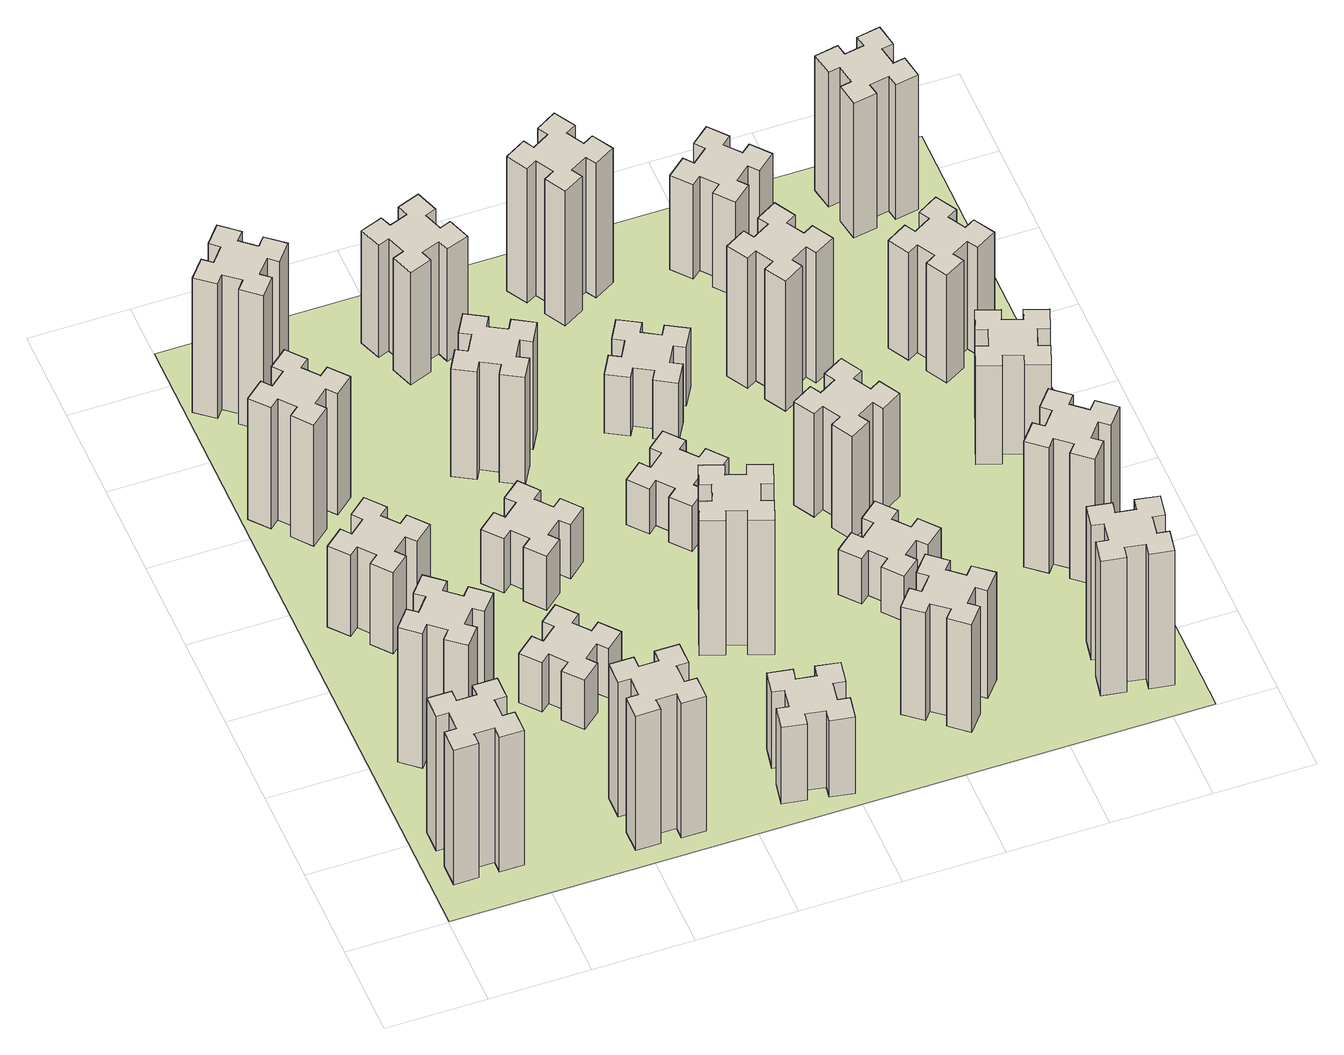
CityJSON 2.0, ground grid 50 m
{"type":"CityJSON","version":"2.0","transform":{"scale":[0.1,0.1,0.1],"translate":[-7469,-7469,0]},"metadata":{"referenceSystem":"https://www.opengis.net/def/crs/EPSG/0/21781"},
"CityObjects":{
"building1":{"type":"Building","attributes":{"class":"1000","function":"1000","usage":"1000","yearOfConstruction":2016,"roofType":"1000","measuredHeight":90,"storeysAboveGround":30,"storeysBelowGround":0},"geometry":[{"type":"Solid","lod":"1","boundaries":[[[[0,1,2,3,4,5,6,7,8,9,10,11,12,13,14,15,16,17,18,19]],[[17,16,20,21]],[[16,15,22,20]],[[15,14,23,22]],[[14,13,24,23]],[[13,12,25,24]],[[12,11,26,25]],[[11,10,27,26]],[[10,9,28,27]],[[9,8,29,28]],[[8,7,30,29]],[[7,6,31,30]],[[6,5,32,31]],[[5,4,33,32]],[[4,3,34,33]],[[3,2,35,34]],[[2,1,36,35]],[[1,0,37,36]],[[0,19,38,37]],[[19,18,39,38]],[[18,17,21,39]],[[24,25,26,27,28,29,30,31,32,33,34,35,36,37,38,39,21,20,22,23]]]]}]},
"building2":{"type":"Building","attributes":{"class":"1000","function":"1000","usage":"1000","yearOfConstruction":2016,"roofType":"1000","measuredHeight":90,"storeysAboveGround":30,"storeysBelowGround":0},"geometry":[{"type":"Solid","lod":"1","boundaries":[[[[40,41,42,43,44,45,46,47,48,49,50,51,52,53,54,55,56,57,58,59]],[[57,56,60,61]],[[56,55,62,60]],[[55,54,63,62]],[[54,53,64,63]],[[53,52,65,64]],[[52,51,66,65]],[[51,50,67,66]],[[50,49,68,67]],[[49,48,69,68]],[[48,47,70,69]],[[47,46,71,70]],[[46,45,72,71]],[[45,44,73,72]],[[44,43,74,73]],[[43,42,75,74]],[[42,41,76,75]],[[41,40,77,76]],[[40,59,78,77]],[[59,58,79,78]],[[58,57,61,79]],[[64,65,66,67,68,69,70,71,72,73,74,75,76,77,78,79,61,60,62,63]]]]}]},
"building3":{"type":"Building","attributes":{"class":"1000","function":"1000","usage":"1000","yearOfConstruction":2016,"roofType":"1000","measuredHeight":54,"storeysAboveGround":30,"storeysBelowGround":0},"geometry":[{"type":"Solid","lod":"1","boundaries":[[[[80,81,82,83,84,85,86,87,88,89,90,91,92,93,94,95,96,97,98,99]],[[97,96,100,101]],[[96,95,102,100]],[[95,94,103,102]],[[94,93,104,103]],[[93,92,105,104]],[[92,91,106,105]],[[91,90,107,106]],[[90,89,108,107]],[[89,88,109,108]],[[88,87,110,109]],[[87,86,111,110]],[[86,85,112,111]],[[85,84,113,112]],[[84,83,114,113]],[[83,82,115,114]],[[82,81,116,115]],[[81,80,117,116]],[[80,99,118,117]],[[99,98,119,118]],[[98,97,101,119]],[[104,105,106,107,108,109,110,111,112,113,114,115,116,117,118,119,101,100,102,103]]]]}]},
"building4":{"type":"Building","attributes":{"class":"1000","function":"1000","usage":"1000","yearOfConstruction":2016,"roofType":"1000","measuredHeight":81,"storeysAboveGround":30,"storeysBelowGround":0},"geometry":[{"type":"Solid","lod":"1","boundaries":[[[[120,121,122,123,124,125,126,127,128,129,130,131,132,133,134,135,136,137,138,139]],[[137,136,140,141]],[[136,135,142,140]],[[135,134,143,142]],[[134,133,144,143]],[[133,132,145,144]],[[132,131,146,145]],[[131,130,147,146]],[[130,129,148,147]],[[129,128,149,148]],[[128,127,150,149]],[[127,126,151,150]],[[126,125,152,151]],[[125,124,153,152]],[[124,123,154,153]],[[123,122,155,154]],[[122,121,156,155]],[[121,120,157,156]],[[120,139,158,157]],[[139,138,159,158]],[[138,137,141,159]],[[144,145,146,147,148,149,150,151,152,153,154,155,156,157,158,159,141,140,142,143]]]]}]},
"building5":{"type":"Building","attributes":{"class":"1000","function":"1000","usage":"1000","yearOfConstruction":2016,"roofType":"1000","measuredHeight":90,"storeysAboveGround":30,"storeysBelowGround":0},"geometry":[{"type":"Solid","lod":"1","boundaries":[[[[160,161,162,163,164,165,166,167,168,169,170,171,172,173,174,175,176,177,178,179]],[[177,176,180,181]],[[176,175,182,180]],[[175,174,183,182]],[[174,173,184,183]],[[173,172,185,184]],[[172,171,186,185]],[[171,170,187,186]],[[170,169,188,187]],[[169,168,189,188]],[[168,167,190,189]],[[167,166,191,190]],[[166,165,192,191]],[[165,164,193,192]],[[164,163,194,193]],[[163,162,195,194]],[[162,161,196,195]],[[161,160,197,196]],[[160,179,198,197]],[[179,178,199,198]],[[178,177,181,199]],[[184,185,186,187,188,189,190,191,192,193,194,195,196,197,198,199,181,180,182,183]]]]}]},
"building6":{"type":"Building","attributes":{"class":"1000","function":"1000","usage":"1000","yearOfConstruction":2016,"roofType":"1000","measuredHeight":90,"storeysAboveGround":30,"storeysBelowGround":0},"geometry":[{"type":"Solid","lod":"1","boundaries":[[[[200,201,202,203,204,205,206,207,208,209,210,211,212,213,214,215,216,217,218,219]],[[217,216,220,221]],[[216,215,222,220]],[[215,214,223,222]],[[214,213,224,223]],[[213,212,225,224]],[[212,211,226,225]],[[211,210,227,226]],[[210,209,228,227]],[[209,208,229,228]],[[208,207,230,229]],[[207,206,231,230]],[[206,205,232,231]],[[205,204,233,232]],[[204,203,234,233]],[[203,202,235,234]],[[202,201,236,235]],[[201,200,237,236]],[[200,219,238,237]],[[219,218,239,238]],[[218,217,221,239]],[[224,225,226,227,228,229,230,231,232,233,234,235,236,237,238,239,221,220,222,223]]]]}]},
"building7":{"type":"Building","attributes":{"class":"1000","function":"1000","usage":"1000","yearOfConstruction":2016,"roofType":"1000","measuredHeight":33,"storeysAboveGround":30,"storeysBelowGround":0},"geometry":[{"type":"Solid","lod":"1","boundaries":[[[[240,241,242,243,244,245,246,247,248,249,250,251,252,253,254,255,256,257,258,259]],[[257,256,260,261]],[[256,255,262,260]],[[255,254,263,262]],[[254,253,264,263]],[[253,252,265,264]],[[252,251,266,265]],[[251,250,267,266]],[[250,249,268,267]],[[249,248,269,268]],[[248,247,270,269]],[[247,246,271,270]],[[246,245,272,271]],[[245,244,273,272]],[[244,243,274,273]],[[243,242,275,274]],[[242,241,276,275]],[[241,240,277,276]],[[240,259,278,277]],[[259,258,279,278]],[[258,257,261,279]],[[264,265,266,267,268,269,270,271,272,273,274,275,276,277,278,279,261,260,262,263]]]]}]},
"building8":{"type":"Building","attributes":{"class":"1000","function":"1000","usage":"1000","yearOfConstruction":2016,"roofType":"1000","measuredHeight":36,"storeysAboveGround":30,"storeysBelowGround":0},"geometry":[{"type":"Solid","lod":"1","boundaries":[[[[280,281,282,283,284,285,286,287,288,289,290,291,292,293,294,295,296,297,298,299]],[[297,296,300,301]],[[296,295,302,300]],[[295,294,303,302]],[[294,293,304,303]],[[293,292,305,304]],[[292,291,306,305]],[[291,290,307,306]],[[290,289,308,307]],[[289,288,309,308]],[[288,287,310,309]],[[287,286,311,310]],[[286,285,312,311]],[[285,284,313,312]],[[284,283,314,313]],[[283,282,315,314]],[[282,281,316,315]],[[281,280,317,316]],[[280,299,318,317]],[[299,298,319,318]],[[298,297,301,319]],[[304,305,306,307,308,309,310,311,312,313,314,315,316,317,318,319,301,300,302,303]]]]}]},
"building9":{"type":"Building","attributes":{"class":"1000","function":"1000","usage":"1000","yearOfConstruction":2016,"roofType":"1000","measuredHeight":51,"storeysAboveGround":30,"storeysBelowGround":0},"geometry":[{"type":"Solid","lod":"1","boundaries":[[[[320,321,322,323,324,325,326,327,328,329,330,331,332,333,334,335,336,337,338,339]],[[337,336,340,341]],[[336,335,342,340]],[[335,334,343,342]],[[334,333,344,343]],[[333,332,345,344]],[[332,331,346,345]],[[331,330,347,346]],[[330,329,348,347]],[[329,328,349,348]],[[328,327,350,349]],[[327,326,351,350]],[[326,325,352,351]],[[325,324,353,352]],[[324,323,354,353]],[[323,322,355,354]],[[322,321,356,355]],[[321,320,357,356]],[[320,339,358,357]],[[339,338,359,358]],[[338,337,341,359]],[[344,345,346,347,348,349,350,351,352,353,354,355,356,357,358,359,341,340,342,343]]]]}]},
"building10":{"type":"Building","attributes":{"class":"1000","function":"1000","usage":"1000","yearOfConstruction":2016,"roofType":"1000","measuredHeight":72,"storeysAboveGround":30,"storeysBelowGround":0},"geometry":[{"type":"Solid","lod":"1","boundaries":[[[[360,361,362,363,364,365,366,367,368,369,370,371,372,373,374,375,376,377,378,379]],[[377,376,380,381]],[[376,375,382,380]],[[375,374,383,382]],[[374,373,384,383]],[[373,372,385,384]],[[372,371,386,385]],[[371,370,387,386]],[[370,369,388,387]],[[369,368,389,388]],[[368,367,390,389]],[[367,366,391,390]],[[366,365,392,391]],[[365,364,393,392]],[[364,363,394,393]],[[363,362,395,394]],[[362,361,396,395]],[[361,360,397,396]],[[360,379,398,397]],[[379,378,399,398]],[[378,377,381,399]],[[384,385,386,387,388,389,390,391,392,393,394,395,396,397,398,399,381,380,382,383]]]]}]},
"building11":{"type":"Building","attributes":{"class":"1000","function":"1000","usage":"1000","yearOfConstruction":2016,"roofType":"1000","measuredHeight":75,"storeysAboveGround":30,"storeysBelowGround":0},"geometry":[{"type":"Solid","lod":"1","boundaries":[[[[400,401,402,403,404,405,406,407,408,409,410,411,412,413,414,415,416,417,418,419]],[[417,416,420,421]],[[416,415,422,420]],[[415,414,423,422]],[[414,413,424,423]],[[413,412,425,424]],[[412,411,426,425]],[[411,410,427,426]],[[410,409,428,427]],[[409,408,429,428]],[[408,407,430,429]],[[407,406,431,430]],[[406,405,432,431]],[[405,404,433,432]],[[404,403,434,433]],[[403,402,435,434]],[[402,401,436,435]],[[401,400,437,436]],[[400,419,438,437]],[[419,418,439,438]],[[418,417,421,439]],[[424,425,426,427,428,429,430,431,432,433,434,435,436,437,438,439,421,420,422,423]]]]}]},
"building12":{"type":"Building","attributes":{"class":"1000","function":"1000","usage":"1000","yearOfConstruction":2016,"roofType":"1000","measuredHeight":90,"storeysAboveGround":30,"storeysBelowGround":0},"geometry":[{"type":"Solid","lod":"1","boundaries":[[[[440,441,442,443,444,445,446,447,448,449,450,451,452,453,454,455,456,457,458,459]],[[457,456,460,461]],[[456,455,462,460]],[[455,454,463,462]],[[454,453,464,463]],[[453,452,465,464]],[[452,451,466,465]],[[451,450,467,466]],[[450,449,468,467]],[[449,448,469,468]],[[448,447,470,469]],[[447,446,471,470]],[[446,445,472,471]],[[445,444,473,472]],[[444,443,474,473]],[[443,442,475,474]],[[442,441,476,475]],[[441,440,477,476]],[[440,459,478,477]],[[459,458,479,478]],[[458,457,461,479]],[[464,465,466,467,468,469,470,471,472,473,474,475,476,477,478,479,461,460,462,463]]]]}]},
"building13":{"type":"Building","attributes":{"class":"1000","function":"1000","usage":"1000","yearOfConstruction":2016,"roofType":"1000","measuredHeight":30,"storeysAboveGround":30,"storeysBelowGround":0},"geometry":[{"type":"Solid","lod":"1","boundaries":[[[[480,481,482,483,484,485,486,487,488,489,490,491,492,493,494,495,496,497,498,499]],[[497,496,500,501]],[[496,495,502,500]],[[495,494,503,502]],[[494,493,504,503]],[[493,492,505,504]],[[492,491,506,505]],[[491,490,507,506]],[[490,489,508,507]],[[489,488,509,508]],[[488,487,510,509]],[[487,486,511,510]],[[486,485,512,511]],[[485,484,513,512]],[[484,483,514,513]],[[483,482,515,514]],[[482,481,516,515]],[[481,480,517,516]],[[480,499,518,517]],[[499,498,519,518]],[[498,497,501,519]],[[504,505,506,507,508,509,510,511,512,513,514,515,516,517,518,519,501,500,502,503]]]]}]},
"building14":{"type":"Building","attributes":{"class":"1000","function":"1000","usage":"1000","yearOfConstruction":2016,"roofType":"1000","measuredHeight":39,"storeysAboveGround":30,"storeysBelowGround":0},"geometry":[{"type":"Solid","lod":"1","boundaries":[[[[520,521,522,523,524,525,526,527,528,529,530,531,532,533,534,535,536,537,538,539]],[[537,536,540,541]],[[536,535,542,540]],[[535,534,543,542]],[[534,533,544,543]],[[533,532,545,544]],[[532,531,546,545]],[[531,530,547,546]],[[530,529,548,547]],[[529,528,549,548]],[[528,527,550,549]],[[527,526,551,550]],[[526,525,552,551]],[[525,524,553,552]],[[524,523,554,553]],[[523,522,555,554]],[[522,521,556,555]],[[521,520,557,556]],[[520,539,558,557]],[[539,538,559,558]],[[538,537,541,559]],[[544,545,546,547,548,549,550,551,552,553,554,555,556,557,558,559,541,540,542,543]]]]}]},
"building15":{"type":"Building","attributes":{"class":"1000","function":"1000","usage":"1000","yearOfConstruction":2016,"roofType":"1000","measuredHeight":72,"storeysAboveGround":30,"storeysBelowGround":0},"geometry":[{"type":"Solid","lod":"1","boundaries":[[[[560,561,562,563,564,565,566,567,568,569,570,571,572,573,574,575,576,577,578,579]],[[577,576,580,581]],[[576,575,582,580]],[[575,574,583,582]],[[574,573,584,583]],[[573,572,585,584]],[[572,571,586,585]],[[571,570,587,586]],[[570,569,588,587]],[[569,568,589,588]],[[568,567,590,589]],[[567,566,591,590]],[[566,565,592,591]],[[565,564,593,592]],[[564,563,594,593]],[[563,562,595,594]],[[562,561,596,595]],[[561,560,597,596]],[[560,579,598,597]],[[579,578,599,598]],[[578,577,581,599]],[[584,585,586,587,588,589,590,591,592,593,594,595,596,597,598,599,581,580,582,583]]]]}]},
"building16":{"type":"Building","attributes":{"class":"1000","function":"1000","usage":"1000","yearOfConstruction":2016,"roofType":"1000","measuredHeight":90,"storeysAboveGround":30,"storeysBelowGround":0},"geometry":[{"type":"Solid","lod":"1","boundaries":[[[[600,601,602,603,604,605,606,607,608,609,610,611,612,613,614,615,616,617,618,619]],[[617,616,620,621]],[[616,615,622,620]],[[615,614,623,622]],[[614,613,624,623]],[[613,612,625,624]],[[612,611,626,625]],[[611,610,627,626]],[[610,609,628,627]],[[609,608,629,628]],[[608,607,630,629]],[[607,606,631,630]],[[606,605,632,631]],[[605,604,633,632]],[[604,603,634,633]],[[603,602,635,634]],[[602,601,636,635]],[[601,600,637,636]],[[600,619,638,637]],[[619,618,639,638]],[[618,617,621,639]],[[624,625,626,627,628,629,630,631,632,633,634,635,636,637,638,639,621,620,622,623]]]]}]},
"building17":{"type":"Building","attributes":{"class":"1000","function":"1000","usage":"1000","yearOfConstruction":2016,"roofType":"1000","measuredHeight":30,"storeysAboveGround":30,"storeysBelowGround":0},"geometry":[{"type":"Solid","lod":"1","boundaries":[[[[640,641,642,643,644,645,646,647,648,649,650,651,652,653,654,655,656,657,658,659]],[[657,656,660,661]],[[656,655,662,660]],[[655,654,663,662]],[[654,653,664,663]],[[653,652,665,664]],[[652,651,666,665]],[[651,650,667,666]],[[650,649,668,667]],[[649,648,669,668]],[[648,647,670,669]],[[647,646,671,670]],[[646,645,672,671]],[[645,644,673,672]],[[644,643,674,673]],[[643,642,675,674]],[[642,641,676,675]],[[641,640,677,676]],[[640,659,678,677]],[[659,658,679,678]],[[658,657,661,679]],[[664,665,666,667,668,669,670,671,672,673,674,675,676,677,678,679,661,660,662,663]]]]}]},
"building18":{"type":"Building","attributes":{"class":"1000","function":"1000","usage":"1000","yearOfConstruction":2016,"roofType":"1000","measuredHeight":69,"storeysAboveGround":30,"storeysBelowGround":0},"geometry":[{"type":"Solid","lod":"1","boundaries":[[[[680,681,682,683,684,685,686,687,688,689,690,691,692,693,694,695,696,697,698,699]],[[697,696,700,701]],[[696,695,702,700]],[[695,694,703,702]],[[694,693,704,703]],[[693,692,705,704]],[[692,691,706,705]],[[691,690,707,706]],[[690,689,708,707]],[[689,688,709,708]],[[688,687,710,709]],[[687,686,711,710]],[[686,685,712,711]],[[685,684,713,712]],[[684,683,714,713]],[[683,682,715,714]],[[682,681,716,715]],[[681,680,717,716]],[[680,699,718,717]],[[699,698,719,718]],[[698,697,701,719]],[[704,705,706,707,708,709,710,711,712,713,714,715,716,717,718,719,701,700,702,703]]]]}]},
"building19":{"type":"Building","attributes":{"class":"1000","function":"1000","usage":"1000","yearOfConstruction":2016,"roofType":"1000","measuredHeight":87,"storeysAboveGround":30,"storeysBelowGround":0},"geometry":[{"type":"Solid","lod":"1","boundaries":[[[[720,721,722,723,724,725,726,727,728,729,730,731,732,733,734,735,736,737,738,739]],[[737,736,740,741]],[[736,735,742,740]],[[735,734,743,742]],[[734,733,744,743]],[[733,732,745,744]],[[732,731,746,745]],[[731,730,747,746]],[[730,729,748,747]],[[729,728,749,748]],[[728,727,750,749]],[[727,726,751,750]],[[726,725,752,751]],[[725,724,753,752]],[[724,723,754,753]],[[723,722,755,754]],[[722,721,756,755]],[[721,720,757,756]],[[720,739,758,757]],[[739,738,759,758]],[[738,737,741,759]],[[744,745,746,747,748,749,750,751,752,753,754,755,756,757,758,759,741,740,742,743]]]]}]},
"building20":{"type":"Building","attributes":{"class":"1000","function":"1000","usage":"1000","yearOfConstruction":2016,"roofType":"1000","measuredHeight":90,"storeysAboveGround":30,"storeysBelowGround":0},"geometry":[{"type":"Solid","lod":"1","boundaries":[[[[760,761,762,763,764,765,766,767,768,769,770,771,772,773,774,775,776,777,778,779]],[[777,776,780,781]],[[776,775,782,780]],[[775,774,783,782]],[[774,773,784,783]],[[773,772,785,784]],[[772,771,786,785]],[[771,770,787,786]],[[770,769,788,787]],[[769,768,789,788]],[[768,767,790,789]],[[767,766,791,790]],[[766,765,792,791]],[[765,764,793,792]],[[764,763,794,793]],[[763,762,795,794]],[[762,761,796,795]],[[761,760,797,796]],[[760,779,798,797]],[[779,778,799,798]],[[778,777,781,799]],[[784,785,786,787,788,789,790,791,792,793,794,795,796,797,798,799,781,780,782,783]]]]}]},
"building21":{"type":"Building","attributes":{"class":"1000","function":"1000","usage":"1000","yearOfConstruction":2016,"roofType":"1000","measuredHeight":63,"storeysAboveGround":30,"storeysBelowGround":0},"geometry":[{"type":"Solid","lod":"1","boundaries":[[[[800,801,802,803,804,805,806,807,808,809,810,811,812,813,814,815,816,817,818,819]],[[817,816,820,821]],[[816,815,822,820]],[[815,814,823,822]],[[814,813,824,823]],[[813,812,825,824]],[[812,811,826,825]],[[811,810,827,826]],[[810,809,828,827]],[[809,808,829,828]],[[808,807,830,829]],[[807,806,831,830]],[[806,805,832,831]],[[805,804,833,832]],[[804,803,834,833]],[[803,802,835,834]],[[802,801,836,835]],[[801,800,837,836]],[[800,819,838,837]],[[819,818,839,838]],[[818,817,821,839]],[[824,825,826,827,828,829,830,831,832,833,834,835,836,837,838,839,821,820,822,823]]]]}]},
"building22":{"type":"Building","attributes":{"class":"1000","function":"1000","usage":"1000","yearOfConstruction":2016,"roofType":"1000","measuredHeight":84,"storeysAboveGround":30,"storeysBelowGround":0},"geometry":[{"type":"Solid","lod":"1","boundaries":[[[[840,841,842,843,844,845,846,847,848,849,850,851,852,853,854,855,856,857,858,859]],[[857,856,860,861]],[[856,855,862,860]],[[855,854,863,862]],[[854,853,864,863]],[[853,852,865,864]],[[852,851,866,865]],[[851,850,867,866]],[[850,849,868,867]],[[849,848,869,868]],[[848,847,870,869]],[[847,846,871,870]],[[846,845,872,871]],[[845,844,873,872]],[[844,843,874,873]],[[843,842,875,874]],[[842,841,876,875]],[[841,840,877,876]],[[840,859,878,877]],[[859,858,879,878]],[[858,857,861,879]],[[864,865,866,867,868,869,870,871,872,873,874,875,876,877,878,879,861,860,862,863]]]]}]},
"building23":{"type":"Building","attributes":{"class":"1000","function":"1000","usage":"1000","yearOfConstruction":2016,"roofType":"1000","measuredHeight":66,"storeysAboveGround":30,"storeysBelowGround":0},"geometry":[{"type":"Solid","lod":"1","boundaries":[[[[880,881,882,883,884,885,886,887,888,889,890,891,892,893,894,895,896,897,898,899]],[[897,896,900,901]],[[896,895,902,900]],[[895,894,903,902]],[[894,893,904,903]],[[893,892,905,904]],[[892,891,906,905]],[[891,890,907,906]],[[890,889,908,907]],[[889,888,909,908]],[[888,887,910,909]],[[887,886,911,910]],[[886,885,912,911]],[[885,884,913,912]],[[884,883,914,913]],[[883,882,915,914]],[[882,881,916,915]],[[881,880,917,916]],[[880,899,918,917]],[[899,898,919,918]],[[898,897,901,919]],[[904,905,906,907,908,909,910,911,912,913,914,915,916,917,918,919,901,900,902,903]]]]}]},
"building24":{"type":"Building","attributes":{"class":"1000","function":"1000","usage":"1000","yearOfConstruction":2016,"roofType":"1000","measuredHeight":72,"storeysAboveGround":30,"storeysBelowGround":0},"geometry":[{"type":"Solid","lod":"1","boundaries":[[[[920,921,922,923,924,925,926,927,928,929,930,931,932,933,934,935,936,937,938,939]],[[937,936,940,941]],[[936,935,942,940]],[[935,934,943,942]],[[934,933,944,943]],[[933,932,945,944]],[[932,931,946,945]],[[931,930,947,946]],[[930,929,948,947]],[[929,928,949,948]],[[928,927,950,949]],[[927,926,951,950]],[[926,925,952,951]],[[925,924,953,952]],[[924,923,954,953]],[[923,922,955,954]],[[922,921,956,955]],[[921,920,957,956]],[[920,939,958,957]],[[939,938,959,958]],[[938,937,941,959]],[[944,945,946,947,948,949,950,951,952,953,954,955,956,957,958,959,941,940,942,943]]]]}]},
"building25":{"type":"Building","attributes":{"class":"1000","function":"1000","usage":"1000","yearOfConstruction":2016,"roofType":"1000","measuredHeight":90,"storeysAboveGround":30,"storeysBelowGround":0},"geometry":[{"type":"Solid","lod":"1","boundaries":[[[[960,961,962,963,964,965,966,967,968,969,970,971,972,973,974,975,976,977,978,979]],[[977,976,980,981]],[[976,975,982,980]],[[975,974,983,982]],[[974,973,984,983]],[[973,972,985,984]],[[972,971,986,985]],[[971,970,987,986]],[[970,969,988,987]],[[969,968,989,988]],[[968,967,990,989]],[[967,966,991,990]],[[966,965,992,991]],[[965,964,993,992]],[[964,963,994,993]],[[963,962,995,994]],[[962,961,996,995]],[[961,960,997,996]],[[960,979,998,997]],[[979,978,999,998]],[[978,977,981,999]],[[984,985,986,987,988,989,990,991,992,993,994,995,996,997,998,999,981,980,982,983]]]]}]},
"landuse1":{"type":"LandUse","attributes":{"name":"plot1","function":"1010"},"geometry":[{"type":"MultiSurface","lod":"1","boundaries":[[[1000,1001,1002,1003]]]}]}
},
"vertices":[
[165,425,0],[165,325,0],[105,325,0],[105,205,0],[225,205,0],[225,265,0],[325,265,0],[325,205,0],[445,205,0],[445,325,0],[385,325,0],[385,425,0],[445,425,0],[445,545,0],[325,545,0],[325,485,0],[225,485,0],[225,545,0],[105,545,0],[105,425,0],[225,485,900],[225,545,900],[325,485,900],[325,545,900],[445,545,900],[445,425,900],[385,425,900],[385,325,900],[445,325,900],[445,205,900],[325,205,900],[325,265,900],[225,265,900],[225,205,900],[105,205,900],[105,325,900],[165,325,900],[165,425,900],[105,425,900],[105,545,900],
[484,1067,0],[408,1132,0],[446,1178,0],[354,1255,0],[277,1163,0],[323,1124,0],[259,1048,0],[213,1086,0],[136,994,0],[228,917,0],[266,963,0],[343,899,0],[304,853,0],[396,776,0],[473,868,0],[427,906,0],[492,983,0],[538,944,0],[615,1036,0],[523,1113,0],[492,983,900],[538,944,900],[427,906,900],[473,868,900],[396,776,900],[304,853,900],[343,899,900],[266,963,900],[228,917,900],[136,994,900],[213,1086,900],[259,1048,900],[323,1124,900],[277,1163,900],[354,1255,900],[446,1178,900],[408,1132,900],[484,1067,900],[523,1113,900],[615,1036,900],
[492,1888,0],[427,1964,0],[473,2003,0],[396,2095,0],[304,2018,0],[343,1972,0],[266,1907,0],[228,1953,0],[136,1876,0],[213,1784,0],[259,1823,0],[323,1746,0],[277,1708,0],[354,1616,0],[446,1693,0],[408,1739,0],[484,1803,0],[523,1757,0],[615,1834,0],[538,1926,0],[484,1803,540],[523,1757,540],[408,1739,540],[446,1693,540],[354,1616,540],[277,1708,540],[323,1746,540],[259,1823,540],[213,1784,540],[136,1876,540],[228,1953,540],[266,1907,540],[343,1972,540],[304,2018,540],[396,2095,540],[473,2003,540],[427,1964,540],[492,1888,540],[538,1926,540],[615,1834,540],
[243,2712,0],[166,2647,0],[128,2693,0],[36,2616,0],[113,2524,0],[159,2563,0],[223,2486,0],[177,2448,0],[254,2356,0],[346,2433,0],[308,2479,0],[384,2543,0],[423,2497,0],[515,2574,0],[438,2666,0],[392,2628,0],[327,2704,0],[373,2743,0],[296,2835,0],[204,2758,0],[327,2704,810],[373,2743,810],[392,2628,810],[438,2666,810],[515,2574,810],[423,2497,810],[384,2543,810],[308,2479,810],[346,2433,810],[254,2356,810],[177,2448,810],[223,2486,810],[159,2563,810],[113,2524,810],[36,2616,810],[128,2693,810],[166,2647,810],[243,2712,810],[204,2758,810],[296,2835,810],
[1225,225,0],[1225,325,0],[1285,325,0],[1285,445,0],[1165,445,0],[1165,385,0],[1065,385,0],[1065,445,0],[945,445,0],[945,325,0],[1005,325,0],[1005,225,0],[945,225,0],[945,105,0],[1065,105,0],[1065,165,0],[1165,165,0],[1165,105,0],[1285,105,0],[1285,225,0],[1165,165,900],[1165,105,900],[1065,165,900],[1065,105,900],[945,105,900],[945,225,900],[1005,225,900],[1005,325,900],[945,325,900],[945,445,900],[1065,445,900],[1065,385,900],[1165,385,900],[1165,445,900],[1285,445,900],[1285,325,900],[1225,325,900],[1225,225,900],[1285,225,900],[1285,105,900],
[384,3387,0],[308,3452,0],[346,3498,0],[254,3575,0],[177,3483,0],[223,3444,0],[159,3368,0],[113,3406,0],[36,3314,0],[128,3237,0],[166,3283,0],[243,3219,0],[204,3173,0],[296,3096,0],[373,3188,0],[327,3226,0],[392,3303,0],[438,3264,0],[515,3356,0],[423,3433,0],[392,3303,900],[438,3264,900],[327,3226,900],[373,3188,900],[296,3096,900],[204,3173,900],[243,3219,900],[166,3283,900],[128,3237,900],[36,3314,900],[113,3406,900],[159,3368,900],[223,3444,900],[177,3483,900],[254,3575,900],[346,3498,900],[308,3452,900],[384,3387,900],[423,3433,900],[515,3356,900],
[983,1232,0],[906,1167,0],[868,1213,0],[776,1136,0],[853,1044,0],[899,1083,0],[963,1006,0],[917,968,0],[994,876,0],[1086,953,0],[1048,999,0],[1124,1063,0],[1163,1017,0],[1255,1094,0],[1178,1186,0],[1132,1148,0],[1067,1224,0],[1113,1263,0],[1036,1355,0],[944,1278,0],[1067,1224,330],[1113,1263,330],[1132,1148,330],[1178,1186,330],[1255,1094,330],[1163,1017,330],[1124,1063,330],[1048,999,330],[1086,953,330],[994,876,330],[917,968,330],[963,1006,330],[899,1083,330],[853,1044,330],[776,1136,330],[868,1213,330],[906,1167,330],[983,1232,330],[944,1278,330],[1036,1355,330],
[1083,1972,0],[1006,1907,0],[968,1953,0],[876,1876,0],[953,1784,0],[999,1823,0],[1063,1746,0],[1017,1708,0],[1094,1616,0],[1186,1693,0],[1148,1739,0],[1224,1803,0],[1263,1757,0],[1355,1834,0],[1278,1926,0],[1232,1888,0],[1167,1964,0],[1213,2003,0],[1136,2095,0],[1044,2018,0],[1167,1964,360],[1213,2003,360],[1232,1888,360],[1278,1926,360],[1355,1834,360],[1263,1757,360],[1224,1803,360],[1148,1739,360],[1186,1693,360],[1094,1616,360],[1017,1708,360],[1063,1746,360],[999,1823,360],[953,1784,360],[876,1876,360],[968,1953,360],[1006,1907,360],[1083,1972,360],[1044,2018,360],[1136,2095,360],
[1756,344,0],[1738,245,0],[1679,256,0],[1658,137,0],[1777,117,0],[1787,176,0],[1885,158,0],[1875,99,0],[1993,78,0],[2014,197,0],[1955,207,0],[1972,305,0],[2031,295,0],[2052,413,0],[1934,434,0],[1924,375,0],[1825,392,0],[1836,451,0],[1717,472,0],[1697,354,0],[1825,392,510],[1836,451,510],[1924,375,510],[1934,434,510],[2052,413,510],[2031,295,510],[1972,305,510],[1955,207,510],[2014,197,510],[1993,78,510],[1875,99,510],[1885,158,510],[1787,176,510],[1777,117,510],[1658,137,510],[1679,256,510],[1738,245,510],[1756,344,510],[1697,354,510],[1717,472,510],
[1314,2666,0],[1227,2716,0],[1257,2768,0],[1153,2828,0],[1093,2724,0],[1145,2694,0],[1095,2607,0],[1043,2637,0],[983,2533,0],[1087,2473,0],[1117,2525,0],[1204,2475,0],[1174,2423,0],[1278,2363,0],[1338,2467,0],[1286,2497,0],[1336,2584,0],[1388,2554,0],[1448,2658,0],[1344,2718,0],[1336,2584,720],[1388,2554,720],[1286,2497,720],[1338,2467,720],[1278,2363,720],[1174,2423,720],[1204,2475,720],[1117,2525,720],[1087,2473,720],[983,2533,720],[1043,2637,720],[1095,2607,720],[1145,2694,720],[1093,2724,720],[1153,2828,720],[1257,2768,720],[1227,2716,720],[1314,2666,720],[1344,2718,720],[1448,2658,720],
[1125,3456,0],[1031,3422,0],[1010,3478,0],[897,3437,0],[939,3324,0],[995,3345,0],[1029,3251,0],[973,3230,0],[1014,3117,0],[1127,3159,0],[1106,3215,0],[1200,3249,0],[1220,3193,0],[1333,3234,0],[1292,3347,0],[1236,3326,0],[1202,3420,0],[1258,3440,0],[1217,3553,0],[1104,3512,0],[1202,3420,750],[1258,3440,750],[1236,3326,750],[1292,3347,750],[1333,3234,750],[1220,3193,750],[1200,3249,750],[1106,3215,750],[1127,3159,750],[1014,3117,750],[973,3230,750],[1029,3251,750],[995,3345,750],[939,3324,750],[897,3437,750],[1010,3478,750],[1031,3422,750],[1125,3456,750],[1104,3512,750],[1217,3553,750],
[1771,1129,0],[1865,1095,0],[1844,1039,0],[1957,997,0],[1998,1110,0],[1942,1131,0],[1976,1225,0],[2032,1204,0],[2073,1317,0],[1960,1358,0],[1940,1302,0],[1846,1336,0],[1867,1392,0],[1754,1433,0],[1713,1320,0],[1769,1300,0],[1735,1206,0],[1679,1227,0],[1637,1114,0],[1750,1073,0],[1735,1206,900],[1679,1227,900],[1769,1300,900],[1713,1320,900],[1754,1433,900],[1867,1392,900],[1846,1336,900],[1940,1302,900],[1960,1358,900],[2073,1317,900],[2032,1204,900],[1976,1225,900],[1942,1131,900],[1998,1110,900],[1957,997,900],[1844,1039,900],[1865,1095,900],[1771,1129,900],[1750,1073,900],[1637,1114,900],
[1972,1988,0],[1907,2064,0],[1953,2103,0],[1876,2195,0],[1784,2118,0],[1823,2072,0],[1746,2007,0],[1708,2053,0],[1616,1976,0],[1693,1884,0],[1739,1923,0],[1803,1846,0],[1757,1808,0],[1834,1716,0],[1926,1793,0],[1888,1839,0],[1964,1903,0],[2003,1857,0],[2095,1934,0],[2018,2026,0],[1964,1903,300],[2003,1857,300],[1888,1839,300],[1926,1793,300],[1834,1716,300],[1757,1808,300],[1803,1846,300],[1739,1923,300],[1693,1884,300],[1616,1976,300],[1708,2053,300],[1746,2007,300],[1823,2072,300],[1784,2118,300],[1876,2195,300],[1953,2103,300],[1907,2064,300],[1972,1988,300],[2018,2026,300],[2095,1934,300],
[2026,2497,0],[2076,2584,0],[2128,2554,0],[2188,2658,0],[2084,2718,0],[2054,2666,0],[1967,2716,0],[1997,2768,0],[1893,2828,0],[1833,2724,0],[1885,2694,0],[1835,2607,0],[1783,2637,0],[1723,2533,0],[1827,2473,0],[1857,2525,0],[1944,2475,0],[1914,2423,0],[2018,2363,0],[2078,2467,0],[1944,2475,390],[1914,2423,390],[1857,2525,390],[1827,2473,390],[1723,2533,390],[1783,2637,390],[1835,2607,390],[1885,2694,390],[1833,2724,390],[1893,2828,390],[1997,2768,390],[1967,2716,390],[2054,2666,390],[2084,2718,390],[2188,2658,390],[2128,2554,390],[2076,2584,390],[2026,2497,390],[2078,2467,390],[2018,2363,390],
[2486,423,0],[2563,359,0],[2524,313,0],[2616,236,0],[2693,328,0],[2647,366,0],[2712,443,0],[2758,404,0],[2835,496,0],[2743,573,0],[2704,527,0],[2628,592,0],[2666,638,0],[2574,715,0],[2497,623,0],[2543,584,0],[2479,508,0],[2433,546,0],[2356,454,0],[2448,377,0],[2479,508,720],[2433,546,720],[2543,584,720],[2497,623,720],[2574,715,720],[2666,638,720],[2628,592,720],[2704,527,720],[2743,573,720],[2835,496,720],[2758,404,720],[2712,443,720],[2647,366,720],[2693,328,720],[2616,236,720],[2524,313,720],[2563,359,720],[2486,423,720],[2448,377,720],[2356,454,720],
[1844,3556,0],[1757,3506,0],[1727,3558,0],[1623,3498,0],[1683,3394,0],[1735,3424,0],[1785,3337,0],[1733,3307,0],[1793,3203,0],[1897,3263,0],[1867,3315,0],[1954,3365,0],[1984,3313,0],[2088,3373,0],[2028,3477,0],[1976,3447,0],[1926,3534,0],[1978,3564,0],[1918,3668,0],[1814,3608,0],[1926,3534,900],[1978,3564,900],[1976,3447,900],[2028,3477,900],[2088,3373,900],[1984,3313,900],[1954,3365,900],[1867,3315,900],[1897,3263,900],[1793,3203,900],[1733,3307,900],[1785,3337,900],[1735,3424,900],[1683,3394,900],[1623,3498,900],[1727,3558,900],[1757,3506,900],[1844,3556,900],[1814,3608,900],[1918,3668,900],
[2563,1332,0],[2486,1267,0],[2448,1313,0],[2356,1236,0],[2433,1144,0],[2479,1183,0],[2543,1106,0],[2497,1068,0],[2574,976,0],[2666,1053,0],[2628,1099,0],[2704,1163,0],[2743,1117,0],[2835,1194,0],[2758,1286,0],[2712,1248,0],[2647,1324,0],[2693,1363,0],[2616,1455,0],[2524,1378,0],[2647,1324,300],[2693,1363,300],[2712,1248,300],[2758,1286,300],[2835,1194,300],[2743,1117,300],[2704,1163,300],[2628,1099,300],[2666,1053,300],[2574,976,300],[2497,1068,300],[2543,1106,300],[2479,1183,300],[2433,1144,300],[2356,1236,300],[2448,1313,300],[2486,1267,300],[2563,1332,300],[2524,1378,300],[2616,1455,300],
[2475,1744,0],[2525,1657,0],[2473,1627,0],[2533,1523,0],[2637,1583,0],[2607,1635,0],[2694,1685,0],[2724,1633,0],[2828,1693,0],[2768,1797,0],[2716,1767,0],[2666,1854,0],[2718,1884,0],[2658,1988,0],[2554,1928,0],[2584,1876,0],[2497,1826,0],[2467,1878,0],[2363,1818,0],[2423,1714,0],[2497,1826,690],[2467,1878,690],[2584,1876,690],[2554,1928,690],[2658,1988,690],[2718,1884,690],[2666,1854,690],[2716,1767,690],[2768,1797,690],[2828,1693,690],[2724,1633,690],[2694,1685,690],[2607,1635,690],[2637,1583,690],[2533,1523,690],[2473,1627,690],[2525,1657,690],[2475,1744,690],[2423,1714,690],[2363,1818,690],
[2475,2584,0],[2525,2497,0],[2473,2467,0],[2533,2363,0],[2637,2423,0],[2607,2475,0],[2694,2525,0],[2724,2473,0],[2828,2533,0],[2768,2637,0],[2716,2607,0],[2666,2694,0],[2718,2724,0],[2658,2828,0],[2554,2768,0],[2584,2716,0],[2497,2666,0],[2467,2718,0],[2363,2658,0],[2423,2554,0],[2497,2666,870],[2467,2718,870],[2584,2716,870],[2554,2768,870],[2658,2828,870],[2718,2724,870],[2666,2694,870],[2716,2607,870],[2768,2637,870],[2828,2533,870],[2724,2473,870],[2694,2525,870],[2607,2475,870],[2637,2423,870],[2533,2363,870],[2473,2467,870],[2525,2497,870],[2475,2584,870],[2423,2554,870],[2363,2658,870],
[3504,475,0],[3405,492,0],[3416,551,0],[3297,572,0],[3277,454,0],[3336,444,0],[3318,345,0],[3259,356,0],[3238,237,0],[3357,217,0],[3367,276,0],[3465,258,0],[3455,199,0],[3573,178,0],[3594,297,0],[3535,307,0],[3552,405,0],[3611,395,0],[3632,513,0],[3514,534,0],[3552,405,900],[3611,395,900],[3535,307,900],[3594,297,900],[3573,178,900],[3455,199,900],[3465,258,900],[3367,276,900],[3357,217,900],[3238,237,900],[3259,356,900],[3318,345,900],[3336,444,900],[3277,454,900],[3297,572,900],[3416,551,900],[3405,492,900],[3504,475,900],[3514,534,900],[3632,513,900],
[2712,3368,0],[2647,3444,0],[2693,3483,0],[2616,3575,0],[2524,3498,0],[2563,3452,0],[2486,3387,0],[2448,3433,0],[2356,3356,0],[2433,3264,0],[2479,3303,0],[2543,3226,0],[2497,3188,0],[2574,3096,0],[2666,3173,0],[2628,3219,0],[2704,3283,0],[2743,3237,0],[2835,3314,0],[2758,3406,0],[2704,3283,630],[2743,3237,630],[2628,3219,630],[2666,3173,630],[2574,3096,630],[2497,3188,630],[2543,3226,630],[2479,3303,630],[2433,3264,630],[2356,3356,630],[2448,3433,630],[2486,3387,630],[2563,3452,630],[2524,3498,630],[2616,3575,630],[2693,3483,630],[2647,3444,630],[2712,3368,630],[2758,3406,630],[2835,3314,630],
[3487,1006,0],[3552,1083,0],[3598,1044,0],[3675,1136,0],[3583,1213,0],[3544,1167,0],[3468,1232,0],[3506,1278,0],[3414,1355,0],[3337,1263,0],[3383,1224,0],[3319,1148,0],[3273,1186,0],[3196,1094,0],[3288,1017,0],[3326,1063,0],[3403,999,0],[3364,953,0],[3456,876,0],[3533,968,0],[3403,999,840],[3364,953,840],[3326,1063,840],[3288,1017,840],[3196,1094,840],[3273,1186,840],[3319,1148,840],[3383,1224,840],[3337,1263,840],[3414,1355,840],[3506,1278,840],[3468,1232,840],[3544,1167,840],[3583,1213,840],[3675,1136,840],[3598,1044,840],[3552,1083,840],[3487,1006,840],[3533,968,840],[3456,876,840],
[3520,1942,0],[3426,1976,0],[3447,2032,0],[3334,2073,0],[3293,1960,0],[3349,1940,0],[3315,1846,0],[3259,1867,0],[3217,1754,0],[3330,1713,0],[3351,1769,0],[3445,1735,0],[3424,1679,0],[3537,1637,0],[3578,1750,0],[3522,1771,0],[3556,1865,0],[3612,1844,0],[3653,1957,0],[3540,1998,0],[3556,1865,660],[3612,1844,660],[3522,1771,660],[3578,1750,660],[3537,1637,660],[3424,1679,660],[3445,1735,660],[3351,1769,660],[3330,1713,660],[3217,1754,660],[3259,1867,660],[3315,1846,660],[3349,1940,660],[3293,1960,660],[3334,2073,660],[3447,2032,660],[3426,1976,660],[3520,1942,660],[3540,1998,660],[3653,1957,660],
[3347,2375,0],[3434,2425,0],[3464,2373,0],[3568,2433,0],[3508,2537,0],[3456,2507,0],[3406,2594,0],[3458,2624,0],[3398,2728,0],[3294,2668,0],[3324,2616,0],[3237,2566,0],[3207,2618,0],[3103,2558,0],[3163,2454,0],[3215,2484,0],[3265,2397,0],[3213,2367,0],[3273,2263,0],[3377,2323,0],[3265,2397,720],[3213,2367,720],[3215,2484,720],[3163,2454,720],[3103,2558,720],[3207,2618,720],[3237,2566,720],[3324,2616,720],[3294,2668,720],[3398,2728,720],[3458,2624,720],[3406,2594,720],[3456,2507,720],[3508,2537,720],[3568,2433,720],[3464,2373,720],[3434,2425,720],[3347,2375,720],[3377,2323,720],[3273,2263,720],
[3218,3465,0],[3236,3367,0],[3177,3357,0],[3197,3238,0],[3316,3259,0],[3305,3318,0],[3404,3336,0],[3414,3277,0],[3532,3297,0],[3511,3416,0],[3452,3405,0],[3435,3504,0],[3494,3514,0],[3473,3632,0],[3355,3611,0],[3365,3552,0],[3267,3535,0],[3257,3594,0],[3138,3573,0],[3159,3455,0],[3267,3535,900],[3257,3594,900],[3365,3552,900],[3355,3611,900],[3473,3632,900],[3494,3514,900],[3435,3504,900],[3452,3405,900],[3511,3416,900],[3532,3297,900],[3414,3277,900],[3404,3336,900],[3305,3318,900],[3316,3259,900],[3197,3238,900],[3177,3357,900],[3236,3367,900],[3218,3465,900],[3159,3455,900],[3138,3573,900],
[5,3705,0],[3705,3705,0],[3705,5,0],[5,5,0]
]}
